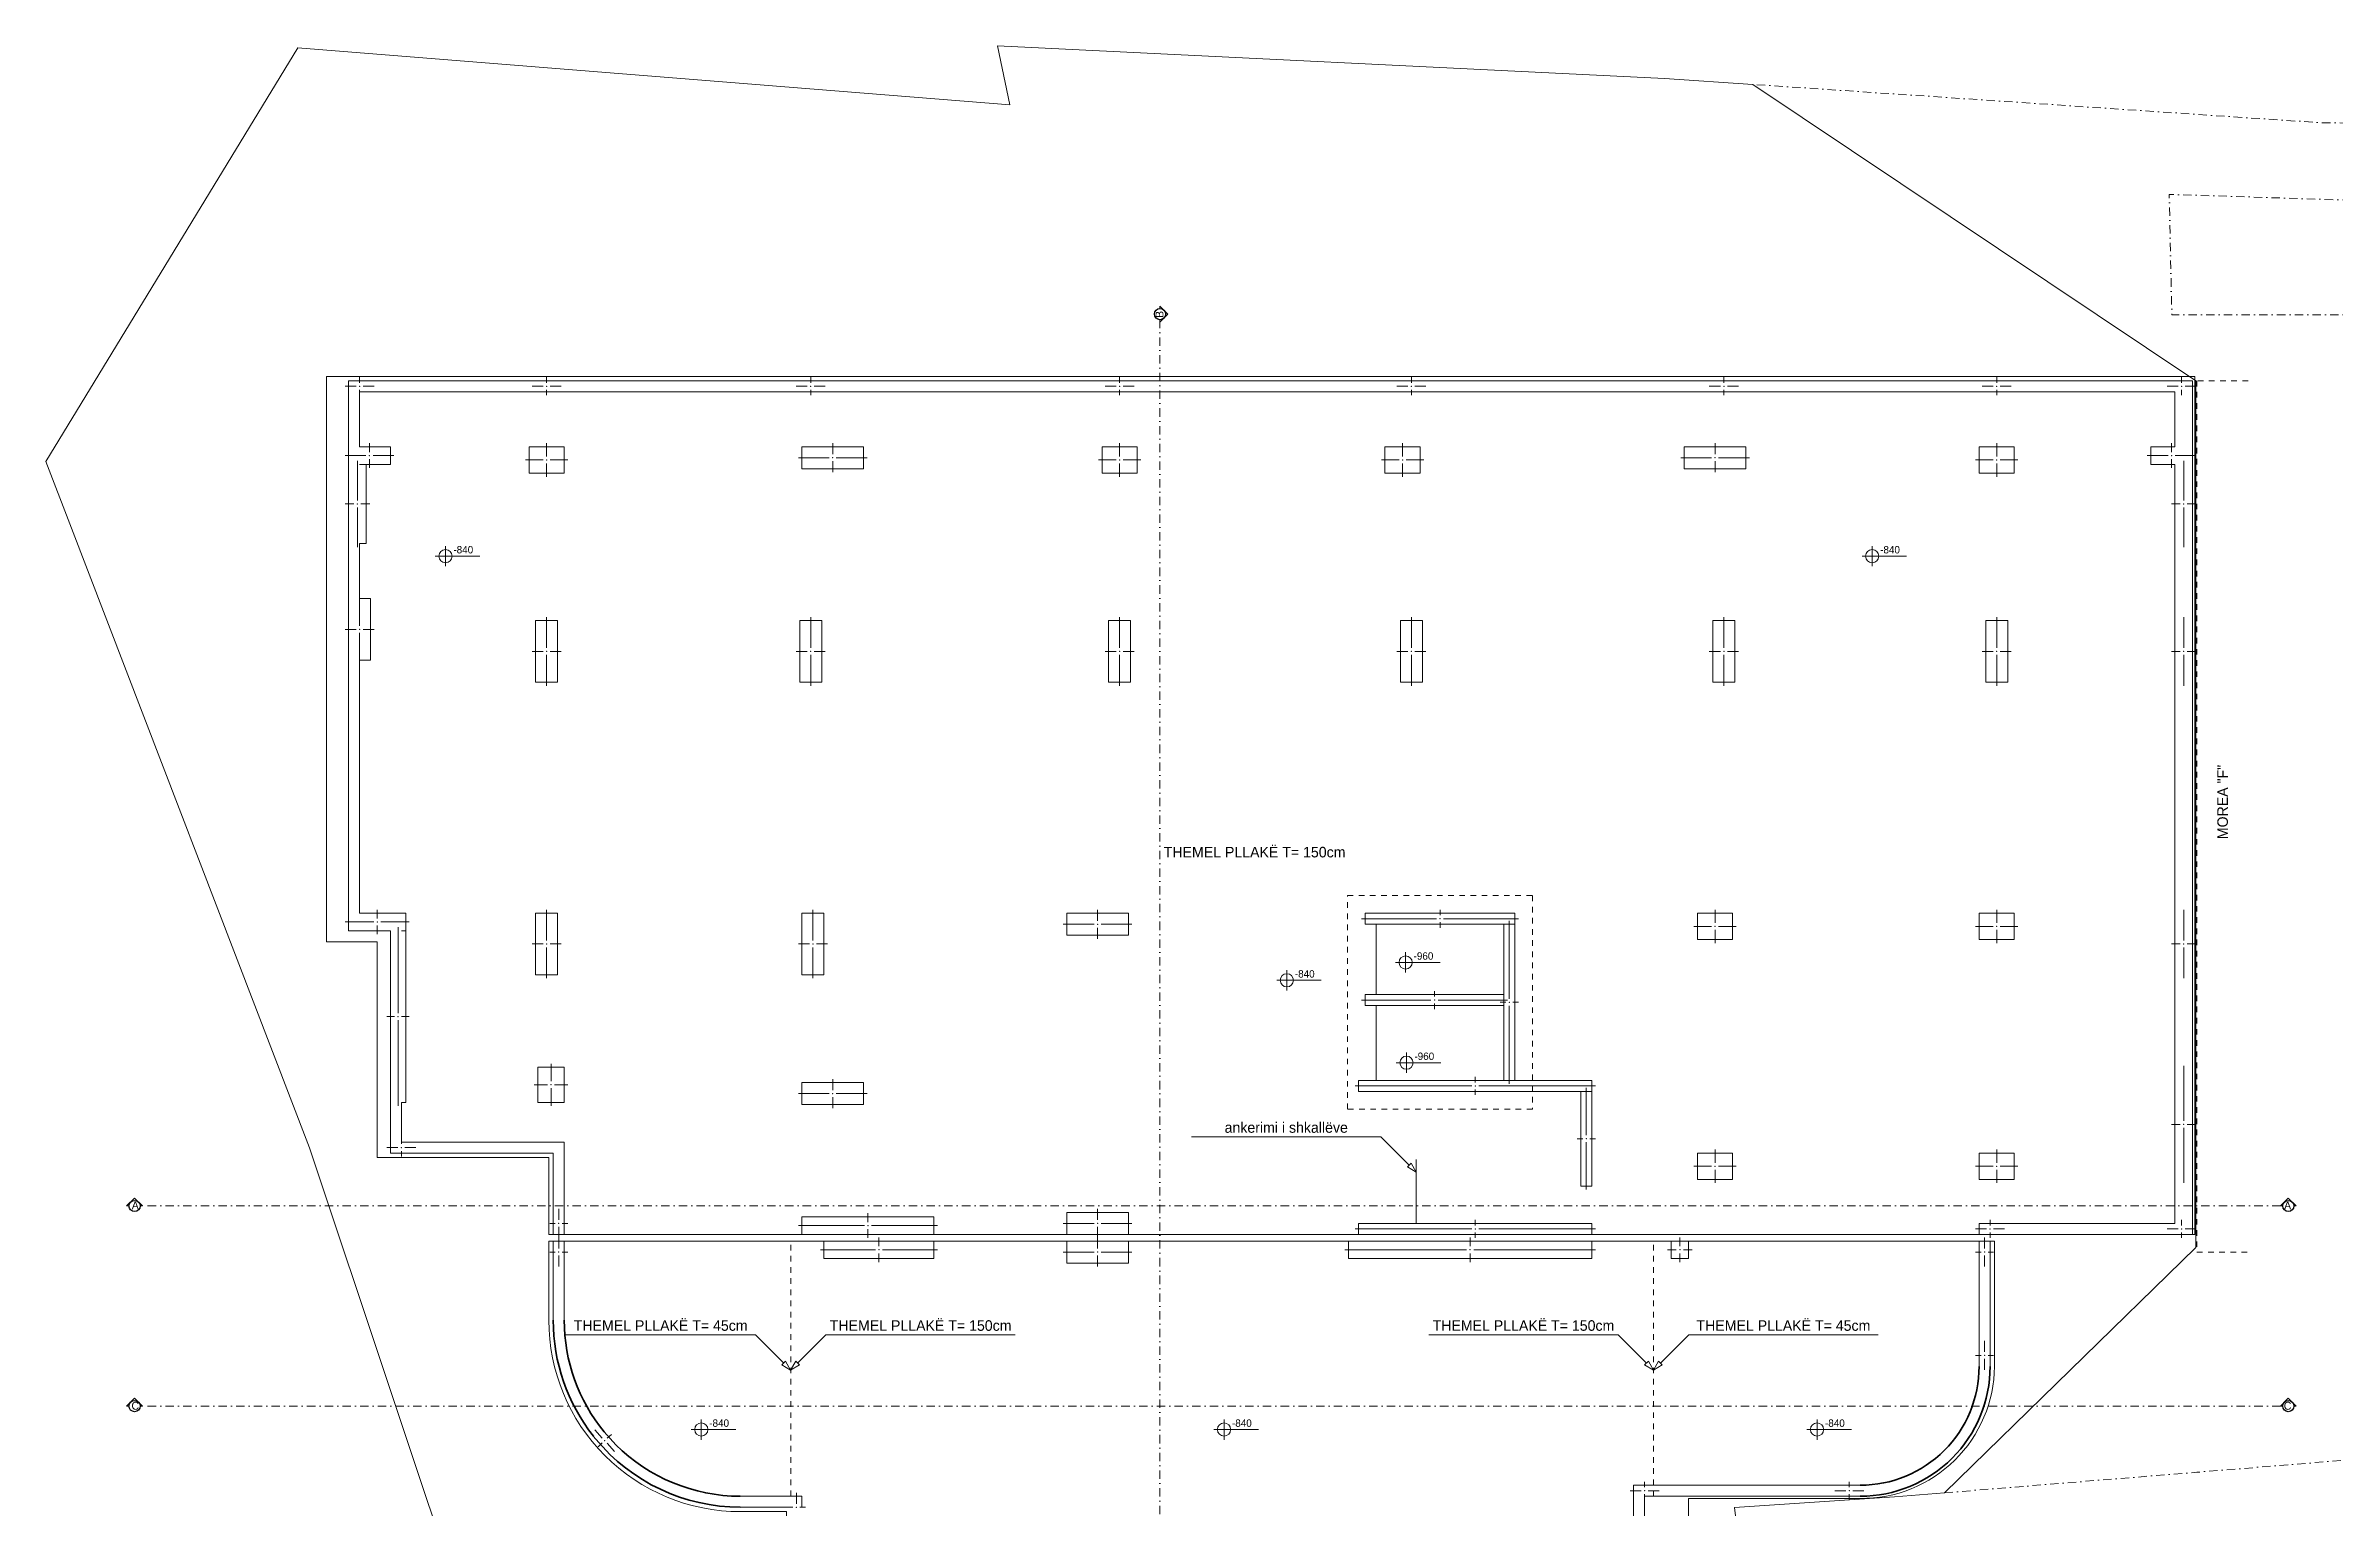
# Model space of a CAD drawing. Header units: feet. Extents: x 183280 to 269601, y -114896 to -53103.
# Drawn here: x 183280 to 235281, y -86316 to -53103 of the extents above; entities that cross this region are included whole.
import ezdxf

# ---------------------------------------------------------------- set-up
doc = ezdxf.new("R2010")
doc.units = ezdxf.units.FT
doc.header["$MEASUREMENT"] = 0
doc.linetypes.add('Dashed', pattern=[254, 127, -127])
doc.linetypes.add('Dot & Dashed', pattern=[402.166657, 190.5, -105.833333, 0, -105.833324])
for name, color, linetype, lineweight in [('2D Drafting - General_Pen_No__11', 171, 'Continuous', 18), ('2D Drafting - General_Pen_No__31', 171, 'Continuous', 35), ('2D Drafting - General_Pen_No__75', 6, 'Continuous', 20), ('A - Muret_Pen_No__22', 8, 'Continuous', 35), ('A - Parcelat_Pen_No__101', 252, 'Continuous', 13), ('A - Pllaka meskatit_Pen_No__7', 7, 'Continuous', 35), ('A - Shtyllat_Pen_No__101', 252, 'Continuous', 13), ('A - Shtyllat_Pen_No__22', 8, 'Continuous', 35)]:
    doc.layers.add(name, color=color, linetype=linetype, lineweight=lineweight)
for name, color, linetype, lineweight, true_color in [('2D Drafting - General_Pen_No__115', 7, 'Continuous', 13, 0xff66ff), ('2D Drafting - General_Pen_No__176', 7, 'Continuous', 15, 0x93a0c6), ('2D Drafting - General_Pen_No__81', 7, 'Continuous', 20, 0x6a6a6a), ('2D Drafting - General_Pen_No__82', 7, 'Continuous', 20, 0xaaaaaa), ('A - Dimensionimi_Pen_No__156', 7, 'Continuous', 20, 0x54689e), ('A - Parcelat_Pen_No__8', 7, 'Continuous', 35, 0xa80f02), ('Marker - Section_Pen_No__48', 7, 'Continuous', 25, 0xa80f02), ('Marker - Section_Pen_No__8', 7, 'Continuous', 35, 0xa80f02)]:
    doc.layers.add(name, color=color, linetype=linetype, lineweight=lineweight, true_color=true_color)
doc.styles.add('GENERATED_STYLE_1', font='GOTHIC.TTF')

msp = doc.modelspace()

# ---------------------------------------------------------------- linework, layer by layer
at = {"layer": '2D Drafting - General_Pen_No__11', "color": 171, "linetype": 'Continuous', "lineweight": 0, "flags": 128}
msp.add_lwpolyline([(214262.7, -78540.4), (213618.9, -77896.6), (209316.1, -77896.6)], dxfattribs=at)
at = {"layer": '2D Drafting - General_Pen_No__115', "color": 211, "linetype": 'Continuous', "lineweight": 0, "true_color": 0xff66ff}
for p, q in [((200005.2, -83082.4), (200090.1, -82997.5)), ((200206, -83198.3), (200005.2, -83082.4)), ((200206, -83198.3), (200090.1, -82997.5)), ((219811.1, -83198.3), (219927, -82997.5)), ((219811.1, -83198.3), (220011.8, -83082.4)), ((219927, -82997.5), (220011.8, -83082.4))]:
    msp.add_line(p, q, dxfattribs=at)
at = {"layer": '2D Drafting - General_Pen_No__115', "color": 211, "linetype": 'Continuous', "lineweight": 0, "true_color": 0xff66ff, "flags": 128}
for points in [[(200047.6, -83039.9), (199403.8, -82396.1), (195101, -82396.1)], [(219969.4, -83039.9), (220613.3, -82396.1), (224916, -82396.1)]]:
    msp.add_lwpolyline(points, dxfattribs=at)
at = {"layer": '2D Drafting - General_Pen_No__176', "color": 253, "linetype": 'Continuous', "lineweight": 0, "true_color": 0x93a0c6}
for p, q in [((214220.3, -78582.8), (214305.2, -78498)), ((214421.1, -78698.8), (214305.2, -78498)), ((214421.1, -78698.8), (214220.3, -78582.8))]:
    msp.add_line(p, q, dxfattribs=at)
at = {"layer": '2D Drafting - General_Pen_No__31', "color": 171, "linetype": 'Continuous', "lineweight": 0, "flags": 128}
msp.add_lwpolyline([(214421.1, -79866.2), (214421.1, -78416.2)], dxfattribs=at)
at = {"layer": '2D Drafting - General_Pen_No__75', "color": 6, "linetype": 'Dashed', "lineweight": 0}
msp.add_lwpolyline([(212861.1, -72416.2), (217061.1, -72416.2), (217061.1, -77266.2), (212861.1, -77266.2)], close=True, dxfattribs=at)
for points in [[(200211.1, -86066.2), (200211.1, -80266.2)], [(219811.1, -86066.2), (219811.1, -80266.2)]]:
    msp.add_lwpolyline(points, dxfattribs=at)
at = {"layer": '2D Drafting - General_Pen_No__81', "color": 251, "linetype": 'Continuous', "lineweight": 0, "true_color": 0x6a6a6a}
for p, q in [((200206, -83198.3), (200321.9, -82997.5)), ((200206, -83198.3), (200406.7, -83082.4)), ((200321.9, -82997.5), (200406.7, -83082.4)), ((219610.3, -83082.4), (219695.2, -82997.5)), ((219811.1, -83198.3), (219610.3, -83082.4)), ((219811.1, -83198.3), (219695.2, -82997.5))]:
    msp.add_line(p, q, dxfattribs=at)
at = {"layer": '2D Drafting - General_Pen_No__81', "color": 251, "linetype": 'Continuous', "lineweight": 0, "true_color": 0x6a6a6a, "flags": 128}
for points in [[(200364.3, -83039.9), (201008.2, -82396.1), (205311, -82396.1)], [(219652.7, -83039.9), (219008.9, -82396.1), (214706.1, -82396.1)]]:
    msp.add_lwpolyline(points, dxfattribs=at)
at = {"layer": '2D Drafting - General_Pen_No__82', "color": 253, "linetype": 'Dashed', "lineweight": 0, "true_color": 0xaaaaaa}
msp.add_lwpolyline([(233323, -60716.2), (232161.1, -60716.2), (232161.1, -80516.2), (233323, -80516.2)], dxfattribs=at)
at = {"layer": 'A - Dimensionimi_Pen_No__156', "color": 165, "linetype": 'Continuous', "lineweight": 0, "true_color": 0x54689e}
for points in [[(192361.7, -64932.6), (192361.7, -64472.6)], [(224781.7, -64932.6), (224781.7, -64472.6)], [(192131.7, -64702.6), (193143.5, -64702.6)], [(224551.7, -64702.6), (225563.5, -64702.6)], [(214179.7, -74165), (214179.7, -73705)], [(211251.8, -74341.7), (212263.6, -74341.7)], [(211481.8, -74571.7), (211481.8, -74111.7)], [(213949.7, -73935), (214961.5, -73935)], [(213968.7, -76213.4), (214980.5, -76213.4)], [(214198.7, -76443.4), (214198.7, -75983.4)], [(197945.6, -84550.9), (198957.5, -84550.9)], [(198175.6, -84780.9), (198175.6, -84320.9)], [(209823.5, -84550.9), (210835.3, -84550.9)], [(210053.5, -84780.9), (210053.5, -84320.9)], [(223298.9, -84550.9), (224310.7, -84550.9)], [(223528.9, -84780.9), (223528.9, -84320.9)]]:
    msp.add_lwpolyline(points, dxfattribs=at)
at = {"layer": 'A - Dimensionimi_Pen_No__156', "color": 165, "linetype": 'Continuous', "lineweight": 20, "true_color": 0x54689e}
for centre in [(192361.7, -64702.6), (224781.7, -64702.6), (214179.7, -73935), (211481.8, -74341.7), (214198.7, -76213.4), (198175.6, -84550.9), (210053.5, -84550.9), (223528.9, -84550.9)]:
    msp.add_circle(centre, 150, dxfattribs=at)
at = {"layer": 'A - Muret_Pen_No__22', "color": 8, "linetype": 'Continuous', "lineweight": 0, "flags": 128}
for points in [[(194411.1, -60716.2), (190661.1, -60716.2)], [(200411.1, -60716.2), (194911.1, -60716.2)], [(207431.1, -60716.2), (200911.1, -60716.2)], [(214061.1, -60716.2), (207931.1, -60716.2)], [(221161.1, -60716.2), (214561.1, -60716.2)], [(227361.1, -60716.2), (221661.1, -60716.2)], [(231561.1, -60716.2), (227861.1, -60716.2)], [(190161.1, -60966.2), (190161.1, -62216.2)], [(190411.1, -62216.2), (190411.1, -60966.2)], [(190661.1, -60966.2), (194411.1, -60966.2)], [(194911.1, -60966.2), (200411.1, -60966.2)], [(200911.1, -60966.2), (207431.1, -60966.2)], [(207931.1, -60966.2), (214061.1, -60966.2)], [(214561.1, -60966.2), (221161.1, -60966.2)], [(221661.1, -60966.2), (227361.1, -60966.2)], [(227861.1, -60966.2), (231561.1, -60966.2)], [(231661.1, -60966.2), (231661.1, -62216.2)], [(232061.1, -62216.2), (232061.1, -60966.2)], [(190161.1, -64416.2), (190161.1, -65666.2)], [(190411.1, -65666.2), (190411.1, -64416.2)], [(231661.1, -64416.2), (231661.1, -66166.2)], [(232061.1, -66166.2), (232061.1, -64416.2)], [(190161.1, -67066.2), (190161.1, -72816.2)], [(190411.1, -72816.2), (190411.1, -67066.2)], [(231661.1, -67566.2), (231661.1, -72816.2)], [(232061.1, -72816.2), (232061.1, -67566.2)], [(231661.1, -74216.2), (231661.1, -76366.2)], [(232061.1, -76366.2), (232061.1, -74216.2)], [(191111.1, -77116.2), (191111.1, -78016.2)], [(191361.1, -78016.2), (191361.1, -77116.2)], [(195061.1, -78016.2), (191611.1, -78016.2)], [(191611.1, -78266.2), (194811.1, -78266.2)], [(194811.1, -78266.2), (194811.1, -79616.2)], [(195061.1, -78016.2), (195061.1, -78266.2)], [(195061.1, -79616.2), (195061.1, -78266.2)], [(231661.1, -78866.2), (231661.1, -79866.2)], [(232061.1, -79866.2), (232061.1, -78866.2)], [(231561.1, -79866.2), (227711.1, -79866.2)], [(227711.1, -80116.2), (231561.1, -80116.2)], [(194811.1, -80766.2), (194811.1, -82066.2)], [(195061.1, -82066.2), (195061.1, -80766.2)], [(227211.1, -80766.2), (227211.1, -82616.1)], [(227461.1, -82616.1), (227461.1, -80766.2)], [(227211.1, -83116.1), (227211.1, -83116.2)], [(200211.1, -86066.2), (199061.1, -86066.2)], [(199061.1, -86316.2), (200211.1, -86316.2)], [(219361.1, -86066.2), (219361.1, -87186.2)], [(219611.1, -87186.2), (219611.1, -86066.2)], [(224011, -85816.2), (219861.1, -85816.2)], [(219861.1, -86066.2), (224011, -86066.2)]]:
    msp.add_lwpolyline(points, dxfattribs=at)
at = {"layer": 'A - Muret_Pen_No__22', "color": 8, "linetype": 'Continuous', "lineweight": 35}
for centre, radius, start, end in [((199061.1, -82066.2), 4250, 180, 218.25507), ((199061.1, -82066.2), 4000, 180, 219.35386), ((224512.8, -83117.9), 2948.3, 269.96504, 0.03496), ((224512.8, -83117.9), 2698.3, 269.96346, 0.03654), ((199061.1, -82066.2), 4250, 219.43945, 270), ((199061.1, -82066.2), 4000, 225.08558, 270)]:
    msp.add_arc(centre, radius, start, end, dxfattribs=at)
at = {"layer": 'A - Parcelat_Pen_No__101', "color": 252, "linetype": 'Dot & Dashed', "lineweight": 0, "flags": 128}
msp.add_lwpolyline([(226422.6, -85988.6), (232157.1, -85521.2), (238625.9, -84995), (242003.7, -100356.8), (242064, -100681), (259397.6, -96462.7), (269600.5, -93979.6), (269245.8, -93174), (266967.4, -86572.8), (266395.2, -82575.9), (265049.7, -73182.7), (264669.7, -71975.8), (263170.7, -66592), (261853.1, -61161.3), (261528.5, -60383.7), (260967.1, -59757.2), (260233.1, -59353.6), (259402, -59214.6), (231590.1, -59216.4), (231531.2, -56480.7), (238768, -56715), (259080.6, -57201.8), (262803.2, -57491.8), (262448.2, -55008.3), (242389.1, -54941.8), (234966.8, -54852.3), (222071.5, -53982.2)], dxfattribs=at)
at = {"layer": 'A - Parcelat_Pen_No__8', "color": 14, "lineweight": 0, "true_color": 0xa80f02, "flags": 128}
for points in [[(222071.5, -53982.2), (220064, -53846.7), (204903.1, -53103.3), (205184.4, -54442.5), (189009.2, -53151.2), (183280, -62550.6), (183824.5, -63967.8), (189270.7, -78150), (192909.6, -89042.6), (199305.4, -108189.2), (210384.5, -104968.1), (220510.6, -102922.3), (223565.2, -102324.2), (221656, -86321.9), (225292.2, -86080.7), (226422.6, -85988.6)], [(226422.6, -85988.6), (232136.1, -80416.2), (232136.1, -60716.2), (222071.5, -53982.2)]]:
    msp.add_lwpolyline(points, dxfattribs=at)
at = {"layer": 'A - Pllaka meskatit_Pen_No__7', "color": 7, "linetype": 'Continuous', "lineweight": 0, "flags": 128}
for points in [[(189661.1, -60616.2), (189661.1, -73466.2), (190811.1, -73466.2), (190811.1, -78366.2), (194711.1, -78366.2), (194711.1, -80116.2), (227461.1, -80116.2), (232111.1, -80116.2), (232111.1, -60616.2)], [(216411.1, -73066.2), (216411.1, -74666.2), (213511.1, -74666.2), (213511.1, -73066.2)], [(216411.1, -74916.2), (216411.1, -76616.2), (213511.1, -76616.2), (213511.1, -74916.2)]]:
    msp.add_lwpolyline(points, close=True, dxfattribs=at)
msp.add_lwpolyline([(194711.1, -82066.2, 0.4142136), (199061.1, -86416.2), (200111.1, -86416.2), (200111.1, -100534.9), (220611.1, -100534.9), (220611.1, -86116.2), (224511, -86116.2, 0.4142136), (227561.1, -83116.1), (227561.1, -80266.2), (194711.1, -80266.2)], format="xyb", close=True, dxfattribs=at)
at = {"layer": 'A - Shtyllat_Pen_No__101', "color": 252, "linetype": 'Continuous', "lineweight": 0}
for p, q in [((190411.1, -60761.2), (190411.1, -60636.2)), ((194661.1, -60761.2), (194661.1, -60636.2)), ((200661.1, -60761.2), (200661.1, -60636.2)), ((207681.1, -60761.2), (207681.1, -60636.2)), ((214311.1, -60761.2), (214311.1, -60636.2)), ((221411.1, -60761.2), (221411.1, -60636.2)), ((227611.1, -60761.2), (227611.1, -60636.2)), ((231811.1, -60761.2), (231811.1, -60636.2)), ((190331.1, -60841.2), (190081.1, -60841.2)), ((190411.1, -60921.2), (190411.1, -61046.2)), ((190491.1, -60841.2), (190741.1, -60841.2)), ((194581.1, -60841.2), (194331.1, -60841.2)), ((194661.1, -60921.2), (194661.1, -61046.2)), ((194741.1, -60841.2), (194991.1, -60841.2)), ((200581.1, -60841.2), (200331.1, -60841.2)), ((200661.1, -60921.2), (200661.1, -61046.2)), ((200741.1, -60841.2), (200991.1, -60841.2)), ((207601.1, -60841.2), (207351.1, -60841.2)), ((207681.1, -60921.2), (207681.1, -61046.2)), ((207761.1, -60841.2), (208011.1, -60841.2)), ((214231.1, -60841.2), (213981.1, -60841.2)), ((214311.1, -60921.2), (214311.1, -61046.2)), ((214391.1, -60841.2), (214641.1, -60841.2)), ((221331.1, -60841.2), (221081.1, -60841.2)), ((221411.1, -60921.2), (221411.1, -61046.2)), ((221491.1, -60841.2), (221741.1, -60841.2)), ((227531.1, -60841.2), (227281.1, -60841.2)), ((227611.1, -60921.2), (227611.1, -61046.2)), ((227691.1, -60841.2), (227941.1, -60841.2)), ((231731.1, -60841.2), (231481.1, -60841.2)), ((231811.1, -60921.2), (231811.1, -61046.2)), ((231891.1, -60841.2), (232141.1, -60841.2)), ((190636.1, -62336.2), (190636.1, -62136.2)), ((194661.1, -62436.2), (194661.1, -62136.2)), ((201161.1, -62386.2), (201161.1, -62136.2)), ((207681.1, -62436.2), (207681.1, -62136.2)), ((214111.1, -62436.2), (214111.1, -62136.2)), ((221211.1, -62386.2), (221211.1, -62136.2)), ((227611.1, -62436.2), (227611.1, -62136.2)), ((231586.1, -62336.2), (231586.1, -62136.2)), ((190556.1, -62416.2), (190081.1, -62416.2)), ((190361.1, -63436.2), (190361.1, -62536.2)), ((190636.1, -62496.2), (190636.1, -62696.2)), ((190716.1, -62416.2), (191191.1, -62416.2)), ((194581.1, -62516.2), (194181.1, -62516.2)), ((194661.1, -62596.2), (194661.1, -62896.2)), ((194741.1, -62516.2), (195141.1, -62516.2)), ((201081.1, -62466.2), (200381.1, -62466.2)), ((201161.1, -62546.2), (201161.1, -62796.2)), ((201241.1, -62466.2), (201941.1, -62466.2)), ((207601.1, -62516.2), (207201.1, -62516.2)), ((207681.1, -62596.2), (207681.1, -62896.2)), ((207761.1, -62516.2), (208161.1, -62516.2)), ((214031.1, -62516.2), (213631.1, -62516.2)), ((214111.1, -62596.2), (214111.1, -62896.2)), ((214191.1, -62516.2), (214591.1, -62516.2)), ((221131.1, -62466.2), (220431.1, -62466.2)), ((221211.1, -62546.2), (221211.1, -62796.2)), ((221291.1, -62466.2), (221991.1, -62466.2)), ((227531.1, -62516.2), (227131.1, -62516.2)), ((227611.1, -62596.2), (227611.1, -62896.2)), ((227691.1, -62516.2), (228091.1, -62516.2)), ((231506.1, -62416.2), (231031.1, -62416.2)), ((231586.1, -62496.2), (231586.1, -62696.2)), ((231666.1, -62416.2), (232141.1, -62416.2)), ((231861.1, -63436.2), (231861.1, -62536.2)), ((190281.1, -63516.2), (190081.1, -63516.2)), ((190361.1, -63596.2), (190361.1, -64496.2)), ((190441.1, -63516.2), (190641.1, -63516.2)), ((231781.1, -63516.2), (231581.1, -63516.2)), ((231861.1, -63596.2), (231861.1, -64496.2)), ((231941.1, -63516.2), (232141.1, -63516.2)), ((190411.1, -66286.2), (190411.1, -65586.2)), ((190331.1, -66366.2), (190081.1, -66366.2)), ((190411.1, -66446.2), (190411.1, -67146.2)), ((190491.1, -66366.2), (190741.1, -66366.2)), ((194661.1, -66786.2), (194661.1, -66086.2)), ((200661.1, -66786.2), (200661.1, -66086.2)), ((207681.1, -66786.2), (207681.1, -66086.2)), ((214311.1, -66786.2), (214311.1, -66086.2)), ((221411.1, -66786.2), (221411.1, -66086.2)), ((227611.1, -66786.2), (227611.1, -66086.2)), ((231861.1, -66786.2), (231861.1, -66086.2)), ((194581.1, -66866.2), (194331.1, -66866.2)), ((194661.1, -66946.2), (194661.1, -67646.2)), ((194741.1, -66866.2), (194991.1, -66866.2)), ((200581.1, -66866.2), (200331.1, -66866.2)), ((200661.1, -66946.2), (200661.1, -67646.2)), ((200741.1, -66866.2), (200991.1, -66866.2)), ((207601.1, -66866.2), (207351.1, -66866.2)), ((207681.1, -66946.2), (207681.1, -67646.2)), ((207761.1, -66866.2), (208011.1, -66866.2)), ((214231.1, -66866.2), (213981.1, -66866.2)), ((214311.1, -66946.2), (214311.1, -67646.2)), ((214391.1, -66866.2), (214641.1, -66866.2)), ((221331.1, -66866.2), (221081.1, -66866.2)), ((221411.1, -66946.2), (221411.1, -67646.2)), ((221491.1, -66866.2), (221741.1, -66866.2)), ((227531.1, -66866.2), (227281.1, -66866.2)), ((227611.1, -66946.2), (227611.1, -67646.2)), ((227691.1, -66866.2), (227941.1, -66866.2)), ((231781.1, -66866.2), (231581.1, -66866.2)), ((231861.1, -66946.2), (231861.1, -67646.2)), ((231941.1, -66866.2), (232141.1, -66866.2)), ((190811.1, -72936.2), (190811.1, -72736.2)), ((194661.1, -73436.2), (194661.1, -72736.2)), ((200711.1, -73436.2), (200711.1, -72736.2)), ((207181.1, -72986.2), (207181.1, -72736.2)), ((214961.1, -72861.2), (214961.1, -72736.2)), ((221211.1, -73036.2), (221211.1, -72736.2)), ((227611.1, -73036.2), (227611.1, -72736.2)), ((231861.1, -73436.2), (231861.1, -72736.2)), ((190731.1, -73016.2), (190081.1, -73016.2)), ((190811.1, -73096.2), (190811.1, -73296.2)), ((190891.1, -73016.2), (191541.1, -73016.2)), ((191286.1, -75086.2), (191286.1, -73136.2)), ((207101.1, -73066.2), (206401.1, -73066.2)), ((207181.1, -73146.2), (207181.1, -73396.2)), ((207261.1, -73066.2), (207961.1, -73066.2)), ((214881.1, -72941.2), (213181.1, -72941.2)), ((214961.1, -73021.2), (214961.1, -73146.2)), ((215041.1, -72941.2), (216741.1, -72941.2)), ((216536.1, -74761.2), (216536.1, -72986.2)), ((221131.1, -73116.2), (220731.1, -73116.2)), ((221211.1, -73196.2), (221211.1, -73496.2)), ((221291.1, -73116.2), (221691.1, -73116.2)), ((227531.1, -73116.2), (227131.1, -73116.2)), ((227611.1, -73196.2), (227611.1, -73496.2)), ((227691.1, -73116.2), (228091.1, -73116.2)), ((194581.1, -73516.2), (194331.1, -73516.2)), ((194661.1, -73596.2), (194661.1, -74296.2)), ((194741.1, -73516.2), (194991.1, -73516.2)), ((200631.1, -73516.2), (200381.1, -73516.2)), ((200711.1, -73596.2), (200711.1, -74296.2)), ((200791.1, -73516.2), (201041.1, -73516.2)), ((231781.1, -73516.2), (231581.1, -73516.2)), ((231861.1, -73596.2), (231861.1, -74296.2)), ((231941.1, -73516.2), (232141.1, -73516.2)), ((214756.1, -74791.2), (213181.1, -74791.2)), ((214836.1, -74711.2), (214836.1, -74586.2)), ((214836.1, -74871.2), (214836.1, -74996.2)), ((214916.1, -74791.2), (216491.1, -74791.2)), ((216456.1, -74841.2), (216331.1, -74841.2)), ((216616.1, -74841.2), (216741.1, -74841.2)), ((191206.1, -75166.2), (191031.1, -75166.2)), ((191286.1, -75246.2), (191286.1, -77196.2)), ((191366.1, -75166.2), (191541.1, -75166.2)), ((216536.1, -74921.2), (216536.1, -76696.2)), ((194761.1, -76636.2), (194761.1, -76236.2)), ((231861.1, -77536.2), (231861.1, -76286.2)), ((194681.1, -76716.2), (194381.1, -76716.2)), ((194761.1, -76796.2), (194761.1, -77196.2)), ((194841.1, -76716.2), (195141.1, -76716.2)), ((201081.1, -76916.2), (200381.1, -76916.2)), ((201161.1, -76836.2), (201161.1, -76586.2)), ((201241.1, -76916.2), (201941.1, -76916.2)), ((215681.1, -76741.2), (213031.1, -76741.2)), ((215761.1, -76661.2), (215761.1, -76536.2)), ((215761.1, -76821.2), (215761.1, -76946.2)), ((215841.1, -76741.2), (218491.1, -76741.2)), ((218286.1, -77861.2), (218286.1, -76786.2)), ((201161.1, -76996.2), (201161.1, -77246.2)), ((191361.1, -78061.2), (191361.1, -77936.2)), ((218206.1, -77941.2), (218081.1, -77941.2)), ((218366.1, -77941.2), (218491.1, -77941.2)), ((231781.1, -77616.2), (231581.1, -77616.2)), ((231861.1, -77696.2), (231861.1, -78946.2)), ((231941.1, -77616.2), (232141.1, -77616.2)), ((191281.1, -78141.2), (191031.1, -78141.2)), ((191361.1, -78221.2), (191361.1, -78346.2)), ((191441.1, -78141.2), (191691.1, -78141.2)), ((218286.1, -78021.2), (218286.1, -79096.2)), ((221211.1, -78486.2), (221211.1, -78186.2)), ((227611.1, -78486.2), (227611.1, -78186.2)), ((221131.1, -78566.2), (220731.1, -78566.2)), ((221211.1, -78646.2), (221211.1, -78946.2)), ((221291.1, -78566.2), (221691.1, -78566.2)), ((227531.1, -78566.2), (227131.1, -78566.2)), ((227611.1, -78646.2), (227611.1, -78946.2)), ((227691.1, -78566.2), (228091.1, -78566.2)), ((194936.1, -79786.2), (194936.1, -79536.2)), ((207181.1, -79786.2), (207181.1, -79536.2)), ((194856.1, -79866.2), (194731.1, -79866.2)), ((194936.1, -79946.2), (194936.1, -80196.2)), ((195016.1, -79866.2), (195141.1, -79866.2)), ((201881.1, -79916.2), (200381.1, -79916.2)), ((201961.1, -79836.2), (201961.1, -79636.2)), ((201961.1, -79996.2), (201961.1, -80196.2)), ((202041.1, -79916.2), (203541.1, -79916.2)), ((207101.1, -79866.2), (206401.1, -79866.2)), ((207181.1, -79946.2), (207181.1, -80196.2)), ((207261.1, -79866.2), (207961.1, -79866.2)), ((215681.1, -79991.2), (213031.1, -79991.2)), ((215761.1, -79911.2), (215761.1, -79786.2)), ((215761.1, -80071.2), (215761.1, -80196.2)), ((215841.1, -79991.2), (218491.1, -79991.2)), ((227381.1, -79991.2), (227131.1, -79991.2)), ((227461.1, -79911.2), (227461.1, -79786.2)), ((227461.1, -80071.2), (227461.1, -80196.2)), ((227541.1, -79991.2), (227791.1, -79991.2)), ((231731.1, -79991.2), (231481.1, -79991.2)), ((231811.1, -79911.2), (231811.1, -79786.2)), ((231811.1, -80071.2), (231811.1, -80196.2)), ((231891.1, -79991.2), (232141.1, -79991.2)), ((194856.1, -80516.2), (194731.1, -80516.2)), ((194936.1, -80436.2), (194936.1, -80186.2)), ((194936.1, -80596.2), (194936.1, -80846.2)), ((195016.1, -80516.2), (195141.1, -80516.2)), ((202131.1, -80466.2), (200881.1, -80466.2)), ((202211.1, -80386.2), (202211.1, -80186.2)), ((202211.1, -80546.2), (202211.1, -80746.2)), ((202291.1, -80466.2), (203541.1, -80466.2)), ((207101.1, -80516.2), (206401.1, -80516.2)), ((207181.1, -80436.2), (207181.1, -80186.2)), ((207181.1, -80596.2), (207181.1, -80846.2)), ((207261.1, -80516.2), (207961.1, -80516.2)), ((215566.1, -80466.2), (212801.1, -80466.2)), ((215646.1, -80386.2), (215646.1, -80186.2)), ((215646.1, -80546.2), (215646.1, -80746.2)), ((215726.1, -80466.2), (218491.1, -80466.2)), ((220331.1, -80466.2), (220131.1, -80466.2)), ((220411.1, -80386.2), (220411.1, -80186.2)), ((220411.1, -80546.2), (220411.1, -80746.2)), ((220491.1, -80466.2), (220691.1, -80466.2)), ((227256.1, -80516.2), (227131.1, -80516.2)), ((227336.1, -80436.2), (227336.1, -80186.2)), ((227336.1, -80596.2), (227336.1, -80846.2)), ((227416.1, -80516.2), (227541.1, -80516.2)), ((227336.1, -82786.1), (227336.1, -82536.1)), ((227256.1, -82866.1), (227131.1, -82866.1)), ((227336.1, -82946.1), (227336.1, -83196.1)), ((227416.1, -82866.1), (227541.1, -82866.1)), ((195926.7, -84743), (195758.7, -84557.8)), ((196039.7, -84748.5), (196132.3, -84664.5)), ((195921.2, -84856), (195828.6, -84940)), ((196034.2, -84861.5), (196202.2, -85046.6)), ((219611.1, -85861.2), (219611.1, -85736.2)), ((224261, -85861.2), (224261, -85736.2)), ((200256.1, -86316.2), (200131.1, -86316.2)), ((200336.1, -86236.2), (200336.1, -85986.2)), ((200416.1, -86316.2), (200541.1, -86316.2)), ((219531.1, -85941.2), (219281.1, -85941.2)), ((219611.1, -86021.2), (219611.1, -86146.2)), ((219691.1, -85941.2), (219941.1, -85941.2)), ((224181, -85941.2), (223931, -85941.2)), ((224261, -86021.2), (224261, -86146.2)), ((224341, -85941.2), (224591, -85941.2))]:
    msp.add_line(p, q, dxfattribs=at)
at = {"layer": 'A - Shtyllat_Pen_No__101', "color": 252, "linetype": 'Continuous', "lineweight": 13}
for p in [(190411.1, -60841.2), (194661.1, -60841.2), (200661.1, -60841.2), (207681.1, -60841.2), (214311.1, -60841.2), (221411.1, -60841.2), (227611.1, -60841.2), (231811.1, -60841.2), (190636.1, -62416.2), (194661.1, -62516.2), (201161.1, -62466.2), (207681.1, -62516.2), (214111.1, -62516.2), (221211.1, -62466.2), (227611.1, -62516.2), (231586.1, -62416.2), (190361.1, -63516.2), (231861.1, -63516.2), (190411.1, -66366.2), (194661.1, -66866.2), (200661.1, -66866.2), (207681.1, -66866.2), (214311.1, -66866.2), (221411.1, -66866.2), (227611.1, -66866.2), (231861.1, -66866.2), (190811.1, -73016.2), (207181.1, -73066.2), (214961.1, -72941.2), (221211.1, -73116.2), (227611.1, -73116.2), (194661.1, -73516.2), (200711.1, -73516.2), (231861.1, -73516.2), (214836.1, -74791.2), (216536.1, -74841.2), (191286.1, -75166.2), (194761.1, -76716.2), (201161.1, -76916.2), (215761.1, -76741.2), (218286.1, -77941.2), (231861.1, -77616.2), (191361.1, -78141.2), (221211.1, -78566.2), (227611.1, -78566.2), (194936.1, -79866.2), (201961.1, -79916.2), (207181.1, -79866.2), (215761.1, -79991.2), (227461.1, -79991.2), (231811.1, -79991.2), (194936.1, -80516.2), (202211.1, -80466.2), (207181.1, -80516.2), (215646.1, -80466.2), (220411.1, -80466.2), (227336.1, -80516.2), (227336.1, -82866.1), (195980.4, -84802.2), (200336.1, -86316.2), (219611.1, -85941.2), (224261, -85941.2)]:
    msp.add_point(p, dxfattribs=at)
at = {"layer": 'A - Shtyllat_Pen_No__22', "color": 8, "linetype": 'Continuous', "lineweight": 0, "flags": 128}
for points in [[(190161.1, -60716.2), (190161.1, -60966.2)], [(190411.1, -60716.2), (190161.1, -60716.2)], [(190661.1, -60716.2), (190411.1, -60716.2)], [(194911.1, -60716.2), (194411.1, -60716.2)], [(200911.1, -60716.2), (200411.1, -60716.2)], [(207931.1, -60716.2), (207431.1, -60716.2)], [(214561.1, -60716.2), (214061.1, -60716.2)], [(221661.1, -60716.2), (221161.1, -60716.2)], [(227861.1, -60716.2), (227361.1, -60716.2)], [(231661.1, -60716.2), (231561.1, -60716.2)], [(232061.1, -60716.2), (231661.1, -60716.2)], [(232061.1, -60966.2), (232061.1, -60716.2)], [(190411.1, -60966.2), (190661.1, -60966.2)], [(194411.1, -60966.2), (194911.1, -60966.2)], [(200411.1, -60966.2), (200911.1, -60966.2)], [(207431.1, -60966.2), (207931.1, -60966.2)], [(214061.1, -60966.2), (214561.1, -60966.2)], [(221161.1, -60966.2), (221661.1, -60966.2)], [(227361.1, -60966.2), (227861.1, -60966.2)], [(231561.1, -60966.2), (231661.1, -60966.2)], [(190161.1, -62216.2), (190161.1, -62616.2)], [(190411.1, -62616.2), (191111.1, -62616.2), (191111.1, -62216.2), (190411.1, -62216.2)], [(231661.1, -62216.2), (231111.1, -62216.2), (231111.1, -62616.2), (231661.1, -62616.2)], [(232061.1, -62616.2), (232061.1, -62216.2)], [(190161.1, -62616.2), (190161.1, -64416.2)], [(190411.1, -64416.2), (190561.1, -64416.2), (190561.1, -62616.2), (190411.1, -62616.2)], [(231661.1, -62616.2), (231661.1, -64416.2)], [(232061.1, -64416.2), (232061.1, -62616.2)], [(190161.1, -65666.2), (190161.1, -67066.2)], [(190411.1, -67066.2), (190661.1, -67066.2), (190661.1, -65666.2), (190411.1, -65666.2)], [(231661.1, -66166.2), (231661.1, -67566.2)], [(232061.1, -67566.2), (232061.1, -66166.2)], [(190161.1, -72816.2), (190161.1, -72966.2)], [(190161.1, -72966.2), (190161.1, -73216.2), (191111.1, -73216.2)], [(191361.1, -73216.2), (191461.1, -73216.2), (191461.1, -72816.2), (190411.1, -72816.2)], [(191111.1, -73216.2), (191111.1, -77116.2)], [(191361.1, -77116.2), (191461.1, -77116.2), (191461.1, -73216.2), (191361.1, -73216.2)], [(231661.1, -72816.2), (231661.1, -74216.2)], [(232061.1, -74216.2), (232061.1, -72816.2)], [(231661.1, -76366.2), (231661.1, -78866.2)], [(232061.1, -78866.2), (232061.1, -76366.2)], [(191111.1, -78016.2), (191111.1, -78266.2)], [(191111.1, -78266.2), (191361.1, -78266.2)], [(191611.1, -78016.2), (191361.1, -78016.2)], [(191361.1, -78266.2), (191611.1, -78266.2)], [(194811.1, -79616.2), (194811.1, -80116.2), (195061.1, -80116.2), (195061.1, -79616.2)], [(227711.1, -79866.2), (227211.1, -79866.2), (227211.1, -80116.2), (227711.1, -80116.2)], [(231661.1, -79866.2), (231561.1, -79866.2)], [(232061.1, -80116.2), (232061.1, -79866.2)], [(195061.1, -80766.2), (195061.1, -80266.2), (194811.1, -80266.2), (194811.1, -80766.2)], [(227461.1, -80766.2), (227461.1, -80266.2), (227211.1, -80266.2), (227211.1, -80766.2)], [(231561.1, -80116.2), (231661.1, -80116.2)], [(231661.1, -80116.2), (232061.1, -80116.2)], [(227211.1, -82616.1), (227211.1, -83116.1)], [(227461.1, -83116.1), (227461.1, -82616.1)], [(195723.7, -84697.6), (195719.9, -84701.1), (195778.8, -84766)], [(196236.9, -84898.8), (195968.1, -84602.6)], [(200461.1, -86066.2), (200211.1, -86066.2)], [(200461.1, -86316.2), (200461.1, -86066.2)], [(219361.1, -85816.2), (219361.1, -86066.2)], [(219611.1, -85816.2), (219361.1, -85816.2)], [(219861.1, -85816.2), (219611.1, -85816.2)], [(219611.1, -86066.2), (219861.1, -86066.2)], [(224511, -85816.2), (224011, -85816.2)], [(224011, -86066.2), (224511, -86066.2)]]:
    msp.add_lwpolyline(points, dxfattribs=at)
for points in [[(194261.1, -62216.2), (194261.1, -62816.2), (195061.1, -62816.2), (195061.1, -62216.2)], [(201861.1, -62716.2), (201861.1, -62216.2), (200461.1, -62216.2), (200461.1, -62716.2)], [(207281.1, -62216.2), (207281.1, -62816.2), (208081.1, -62816.2), (208081.1, -62216.2)], [(213711.1, -62216.2), (213711.1, -62816.2), (214511.1, -62816.2), (214511.1, -62216.2)], [(221911.1, -62716.2), (221911.1, -62216.2), (220511.1, -62216.2), (220511.1, -62716.2)], [(228011.1, -62816.2), (228011.1, -62216.2), (227211.1, -62216.2), (227211.1, -62816.2)], [(194911.1, -66166.2), (194411.1, -66166.2), (194411.1, -67566.2), (194911.1, -67566.2)], [(200911.1, -66166.2), (200411.1, -66166.2), (200411.1, -67566.2), (200911.1, -67566.2)], [(207931.1, -66166.2), (207431.1, -66166.2), (207431.1, -67566.2), (207931.1, -67566.2)], [(214561.1, -66166.2), (214061.1, -66166.2), (214061.1, -67566.2), (214561.1, -67566.2)], [(221661.1, -66166.2), (221161.1, -66166.2), (221161.1, -67566.2), (221661.1, -67566.2)], [(227861.1, -66166.2), (227361.1, -66166.2), (227361.1, -67566.2), (227861.1, -67566.2)], [(194911.1, -72816.2), (194411.1, -72816.2), (194411.1, -74216.2), (194911.1, -74216.2)], [(200961.1, -72816.2), (200461.1, -72816.2), (200461.1, -74216.2), (200961.1, -74216.2)], [(207881.1, -73316.2), (207881.1, -72816.2), (206481.1, -72816.2), (206481.1, -73316.2)], [(213261.1, -72816.2), (213261.1, -73066.2), (216661.1, -73066.2), (216661.1, -72816.2)], [(216661.1, -73066.2), (216411.1, -73066.2), (216411.1, -76616.2), (216661.1, -76616.2)], [(220811.1, -72816.2), (220811.1, -73416.2), (221611.1, -73416.2), (221611.1, -72816.2)], [(227211.1, -72816.2), (227211.1, -73416.2), (228011.1, -73416.2), (228011.1, -72816.2)], [(213261.1, -74666.2), (213261.1, -74916.2), (216411.1, -74916.2), (216411.1, -74666.2)], [(194461.1, -77116.2), (195061.1, -77116.2), (195061.1, -76316.2), (194461.1, -76316.2)], [(201861.1, -77166.2), (201861.1, -76666.2), (200461.1, -76666.2), (200461.1, -77166.2)], [(213111.1, -76616.2), (213111.1, -76866.2), (218411.1, -76866.2), (218411.1, -76616.2)], [(218411.1, -76866.2), (218161.1, -76866.2), (218161.1, -79016.2), (218411.1, -79016.2)], [(221611.1, -78866.2), (221611.1, -78266.2), (220811.1, -78266.2), (220811.1, -78866.2)], [(228011.1, -78866.2), (228011.1, -78266.2), (227211.1, -78266.2), (227211.1, -78866.2)], [(203461.1, -80116.2), (203461.1, -79716.2), (200461.1, -79716.2), (200461.1, -80116.2)], [(207881.1, -80116.2), (207881.1, -79616.2), (206481.1, -79616.2), (206481.1, -80116.2)], [(213111.1, -79866.2), (213111.1, -80116.2), (218411.1, -80116.2), (218411.1, -79866.2)], [(203461.1, -80666.2), (203461.1, -80266.2), (200961.1, -80266.2), (200961.1, -80666.2)], [(207881.1, -80766.2), (207881.1, -80266.2), (206481.1, -80266.2), (206481.1, -80766.2)], [(212881.1, -80266.2), (212881.1, -80666.2), (218411.1, -80666.2), (218411.1, -80266.2)], [(220611.1, -80266.2), (220211.1, -80266.2), (220211.1, -80666.2), (220611.1, -80666.2)]]:
    msp.add_lwpolyline(points, close=True, dxfattribs=at)
at = {"layer": 'Marker - Section_Pen_No__48', "color": 14, "linetype": 'Continuous', "lineweight": 0, "true_color": 0xa80f02}
for p, q in [((208777.8, -59202.1), (208597.8, -59022.1)), ((208597.8, -59022.1), (208597.8, -59074.8)), ((208597.8, -59382.1), (208777.8, -59202.1)), ((208597.8, -59329.4), (208597.8, -59382.1)), ((185297.9, -79289.9), (185117.9, -79469.9)), ((185117.9, -79469.9), (185170.7, -79469.9)), ((185477.9, -79469.9), (185297.9, -79289.9)), ((185425.2, -79469.9), (185477.9, -79469.9)), ((234057.4, -79469.9), (234237.4, -79289.9)), ((234110.2, -79469.9), (234057.4, -79469.9)), ((234237.4, -79289.9), (234417.4, -79469.9)), ((234417.4, -79469.9), (234364.7, -79469.9)), ((185297.9, -83838.7), (185117.9, -84018.7)), ((185117.9, -84018.7), (185170.7, -84018.7)), ((185477.9, -84018.7), (185297.9, -83838.7)), ((185425.2, -84018.7), (185477.9, -84018.7)), ((234057.4, -84018.7), (234237.4, -83838.7)), ((234110.2, -84018.7), (234057.4, -84018.7)), ((234237.4, -83838.7), (234417.4, -84018.7)), ((234417.4, -84018.7), (234364.7, -84018.7))]:
    msp.add_line(p, q, dxfattribs=at)
at = {"layer": 'Marker - Section_Pen_No__48', "color": 14, "linetype": 'Continuous', "lineweight": 25, "true_color": 0xa80f02}
for centre in [(208597.8, -59202.1), (185297.9, -79469.9), (234237.4, -79469.9), (185297.9, -84018.7), (234237.4, -84018.7)]:
    msp.add_circle(centre, 127.3, dxfattribs=at)
at = {"layer": 'Marker - Section_Pen_No__8', "color": 14, "linetype": 'Dot & Dashed', "lineweight": 0, "true_color": 0xa80f02}
for p, q in [((208597.8, -101759.6), (208597.8, -59382.1)), ((234057.4, -79469.9), (185477.9, -79469.9)), ((234057.4, -84018.7), (185477.9, -84018.7))]:
    msp.add_line(p, q, dxfattribs=at)

# ---------------------------------------------------------------- texts
at = {"layer": '2D Drafting - General_Pen_No__115', "color": 211, "linetype": 'Continuous', "lineweight": 13, "true_color": 0xff66ff, "char_height": 240, "attachment_point": 8, "style": 'GENERATED_STYLE_1'}
for insert in [(197252.4, -82310.4), (222764.6, -82310.4)]:
    msp.add_mtext('\\A1;THEMEL PLLAKË T= 45cm', dxfattribs=dict(at, insert=insert))
at = {"layer": '2D Drafting - General_Pen_No__176', "color": 253, "linetype": 'Continuous', "lineweight": 15, "true_color": 0x93a0c6, "insert": (211467.5, -77809.4), "char_height": 240, "attachment_point": 8, "style": 'GENERATED_STYLE_1'}
msp.add_mtext('\\A1;ankerimi i shkallëve', dxfattribs=at)
at = {"layer": '2D Drafting - General_Pen_No__81', "color": 251, "linetype": 'Continuous', "lineweight": 20, "true_color": 0x6a6a6a, "insert": (232867.5, -70289.3), "char_height": 240, "attachment_point": 8, "rotation": 90, "style": 'GENERATED_STYLE_1'}
msp.add_mtext('\\A1;MOREA "F"', dxfattribs=at)
at = {"layer": '2D Drafting - General_Pen_No__81', "color": 251, "linetype": 'Continuous', "lineweight": 20, "true_color": 0x6a6a6a, "char_height": 240, "attachment_point": 8, "style": 'GENERATED_STYLE_1'}
for insert in [(210748.4, -71551.6), (203159.6, -82310.4), (216857.5, -82310.4)]:
    msp.add_mtext('\\A1;THEMEL PLLAKË T= 150cm', dxfattribs=dict(at, insert=insert))
at = {"layer": 'A - Dimensionimi_Pen_No__156', "color": 165, "linetype": 'Continuous', "lineweight": 20, "true_color": 0x54689e, "char_height": 168, "attachment_point": 8, "style": 'GENERATED_STYLE_1'}
for s, insert in [('\\A1;-840', (192767.3, -64642.7)), ('\\A1;-840', (225187.3, -64642.7)), ('\\A1;-960', (214585.3, -73875)), ('\\A1;-840', (211887.5, -74281.8)), ('\\A1;-960', (214604.4, -76153.4)), ('\\A1;-840', (198581.3, -84491)), ('\\A1;-840', (210459.2, -84491)), ('\\A1;-840', (223934.5, -84491))]:
    msp.add_mtext(s, dxfattribs=dict(at, insert=insert))
at = {"layer": 'Marker - Section_Pen_No__48', "color": 14, "lineweight": 25, "true_color": 0xa80f02, "insert": (208677.2, -59129.3), "char_height": 180, "attachment_point": 9, "rotation": 90, "style": 'GENERATED_STYLE_1'}
msp.add_mtext('\\A1;\\pt0;B', dxfattribs=at)
at = {"layer": 'Marker - Section_Pen_No__48', "color": 14, "lineweight": 25, "true_color": 0xa80f02, "char_height": 180, "style": 'GENERATED_STYLE_1'}
for s, insert, attachment_point in [('\\A1;\\pt0;A', (185393.7, -79549.3), 9), ('\\A1;\\pt0;A', (234141.7, -79549.3), 7), ('\\A1;\\pt0;C', (185401.3, -84102.7), 9), ('\\A1;\\pt0;C', (234134.1, -84102.7), 7)]:
    msp.add_mtext(s, dxfattribs=dict(at, insert=insert, attachment_point=attachment_point))

doc.saveas('drawing.dxf')
